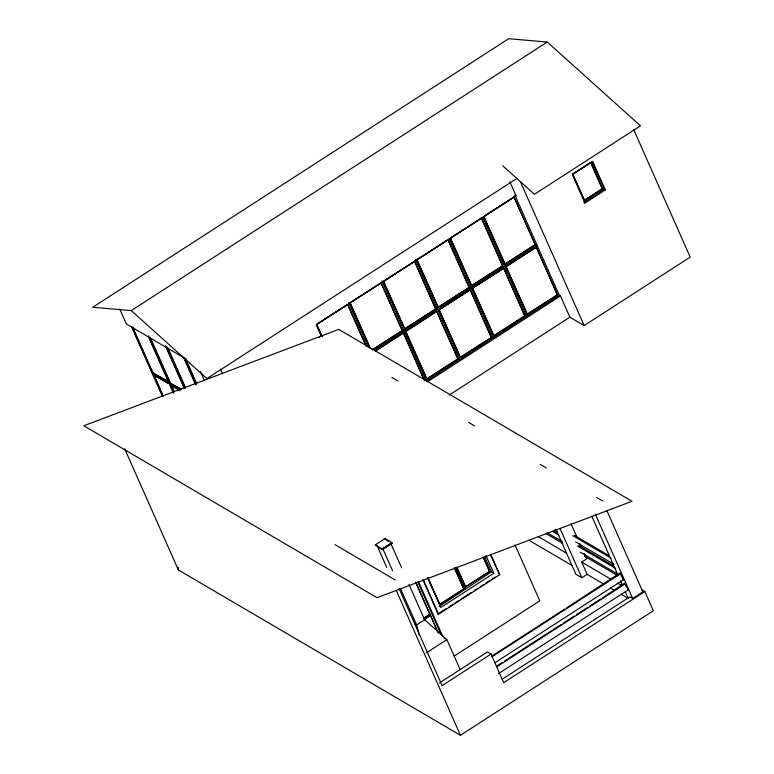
<?xml version="1.0" encoding="UTF-8"?>
<svg xmlns="http://www.w3.org/2000/svg" width="774" height="774" viewBox="0 0 774 774"><rect width="100%" height="100%" fill="white"/><g stroke="black" fill="none" stroke-linecap="round" stroke-linejoin="round"><path stroke-width="1.16" d="M641.714 589.72L644.829 591.539L653.343 610.754L460.453 735.3L178.368 569.964L178.407 567.545M547.237 42.038L508.692 38.7L92.725 307.278L131.27 310.606L547.237 42.038L640.466 125.833L534.437 194.293L502.8 165.859M152.41 372.691L168.916 381.853L152.41 372.691L132.267 327.228M163.091 396.791L153.9 374.877L163.014 395.437M149.788 337.503L169.932 382.956L181.406 389.177M153.494 375.138L169.999 384.31M173.898 391.905L171.431 385.152L178.475 389.274M516.839 178.475L206.91 378.592L131.27 310.606M321.849 336.303L316.576 324.393L347.565 304.385L366.508 346.733M370.156 348.261L350.012 302.808L381.002 282.791L402.345 330.556L372.352 349.925M383.449 281.214L414.68 261.341L435.791 308.961L404.792 328.979L383.449 281.214L404.792 328.979M416.896 259.619L448.127 239.747L469.228 287.377L438.239 307.384L416.896 259.619L438.239 307.384M450.333 238.034L481.563 218.162L502.665 265.782L471.676 285.79L450.333 238.034L471.676 285.79M513.955 196.954L483.769 216.439L505.112 264.205L535.289 244.719L513.955 196.954L535.289 244.719M509.892 181.861L516.064 195.774L316.237 324.799L321.21 336.013L322.4 336.709M316.576 324.393L347.807 304.521M350.012 302.808L381.243 282.936M383.691 281.349L414.68 261.341M417.128 259.764L448.127 239.747M450.574 238.169L481.563 218.162M484.011 216.575L514.188 197.089M319.352 337.203L321.21 336.013M573.611 173.424L589.565 163.13M572.857 174.208L590.804 162.617L602.395 188.788L584.447 200.369L572.615 174.073L584.447 200.369M584.215 200.234L602.395 188.788M605.355 189.92L604.165 189.224L583.77 202.391L584.96 203.088L605.355 189.92L592.671 161.302L572.286 174.469L584.96 203.088M372.12 349.78L402.345 330.556M404.56 328.834L435.791 308.961M437.997 307.249L469.228 287.377M471.434 285.654L502.665 265.782M484.253 217.523L504.88 264.06L535.057 244.574M374.732 349.964L537.059 245.155M375.206 350.941L402.199 333.517M436.633 311.274L405.644 331.291L426.987 379.057L457.976 359.039L436.633 311.274L457.976 359.039M439.081 309.697L470.311 289.824L491.422 337.454L460.424 357.462L439.081 309.697L460.424 357.462M472.527 288.102L503.758 268.239L524.859 315.86L493.87 335.868L472.527 288.102L493.87 335.868M505.964 266.517L536.382 247.167L557.483 294.797L527.307 314.283L505.964 266.517L527.307 314.283M375.438 351.086L403.438 333.014L424.539 380.634M405.886 331.427L436.875 311.419M439.322 309.842L470.311 289.824M472.759 288.247L503.758 268.239M506.206 266.653L536.382 247.167M406.127 332.375L426.745 378.912L457.744 358.904M460.191 357.327L491.422 337.454M493.628 335.732L524.859 315.86M527.065 314.138L557.483 294.797M633.732 129.693L690.195 257.113L584.167 325.573L569.867 317.185L560.444 295.929L559.254 295.233L426.31 381.069L381.921 280.914M427.567 381.727L560.444 295.929M449.288 395.04L569.867 317.185M375.332 544.819L385.007 538.578L391.847 542.593L392.215 543.406L382.54 549.646L375.332 544.819L382.54 549.646M375.7 545.641L376.512 545.109M382.182 548.834L391.847 542.593M389.912 544.306L382.878 548.843L392.65 570.902M465.368 586.818L489.661 571.425L465.609 586.963L457.095 568.155M439.574 604.359L463.878 588.956L439.816 604.494L427.896 578.004M427.587 577.656L440.803 607.493L493.822 573.263L491.432 571.86L439.129 606.516M423.678 618.039L429.976 614.266L423.91 618.184M424.22 619.268L429.27 615.998M424.452 619.403L430.528 615.485L438.316 633.074M460.066 669.384L446.869 639.605L424.636 619.751L416.606 624.937L414.641 623.786M423.088 580.142L438.055 613.937L446.085 608.751M449.094 606.806L453.1 604.223M455.102 602.927L459.117 600.334M461.12 599.037L471.153 592.565M474.162 590.62L477.171 588.685M480.18 586.74L483.189 584.796M486.198 582.851L490.203 580.268M492.206 578.971L495.215 577.027M438.055 613.937L438.539 614.208L499.704 574.714L491.016 555.093M426.387 652.83L446.869 639.605L443.889 637.863M603.585 583.983L587.156 574.356L581.719 562.088L586.615 558.925L584.186 553.449M454.115 656.139L539.778 600.837L515.049 545.041M555.935 529.252L575.895 574.279L581.855 577.772L587.156 574.356M439.526 682.891L487.465 651.931L491.045 654.03L503.729 682.649L644.829 591.539M491.045 654.03L442.109 685.629L399.2 588.801M491.722 656.207L564.672 609.109M566.694 607.803L620.342 572.77L623.457 579.794M492.322 656.555L620.99 573.476M495.041 662.689L623.709 579.61M497.266 665.775L502.326 662.505M504.358 661.189L561.092 624.56M563.124 623.254L574.26 616.056M576.291 614.75L587.437 607.551M589.459 606.245L600.605 599.047M602.636 597.741L624.87 582.996L628.285 590.185L627.637 589.478M496.85 666.772L625.518 583.702M498.553 673.564L628.236 589.827M502.171 679.243L629.833 596.822L632.697 598.495L642.884 591.916L606.942 510.792M590.804 162.617L602.153 188.643M516.064 195.774L514.865 195.077L559.254 295.233M403.438 333.014L423.823 379.415M391.896 377.441L397.855 380.934M468.541 422.372L474.501 425.864M540.329 464.448L546.299 467.941M596.609 497.43L602.569 500.923M574.318 535.327L609.225 555.78M572.905 535.753L611.189 558.189M554.929 529.755L556.999 530.964M575.624 541.887L613.908 564.323M553.342 530.596L557.454 533.005M578.846 545.544L613.753 566.007M552.597 531.409L558.809 535.057M577.433 545.97L615.717 568.416M547.034 532.696L562.563 541.79M580.152 552.104L618.436 574.54M546.357 533.828L562.94 543.551M584.709 556.303L617.875 575.75M537.698 536.285L566.5 553.168M581.719 562.088L611.499 579.542M617.662 583.151L621.764 585.56M528.729 540.107L571.938 565.436M610.773 588.192L613.85 590.001M621.038 594.209L628.227 598.428M186.505 359.271L126.375 324.025L119.747 309.068M499.704 574.714L491.016 555.906M169.932 382.956L181 389.448M152.236 373.494L180.071 389.806M156.919 376.648L167.987 383.13M171.025 385.413L180.071 390.715M386.274 539.923L389.003 541.529M392.215 543.406L390.918 543.658L401.667 567.913M334.968 544.635L395.301 579.997M430.528 615.485L437.107 630.742M623.176 579.397L620.39 573.128M591.965 161.708L604.165 189.224M520.409 181.677L584.167 325.573M536.14 247.032L557.241 294.652M482.724 217.233L526.63 316.295M481.322 218.016L502.432 265.646M503.516 268.094L524.617 315.724M595.283 514.091L632.697 598.495M624.918 583.344L626.282 586.411M591.762 516.094L618.049 575.411M620.487 580.906L622.431 585.299M625.353 591.887L628.275 598.476M449.288 238.818L493.183 337.89M447.885 239.611L468.986 287.231M470.079 289.689L491.18 337.309M571.067 523.853L576.901 537.001M579.813 543.58L581.758 547.963M559.95 528.352L581.855 577.772M415.367 259.329L459.746 359.475M414.448 261.206L435.549 308.826M381.002 282.791L402.112 330.421M485.985 555.587L493.822 573.263M484.582 556.4L491.432 571.86M483.344 557.154L489.661 571.425M483.102 557.009L489.429 571.289M350.254 302.944L370.398 348.406M348.484 302.508L368.26 347.139M347.565 304.385L365.309 344.43M456.844 567.197L465.609 586.963M455.847 567.303L465.638 589.401M456.109 569.093L459.05 575.721M460.027 577.926L461.991 582.348M463.452 585.666L464.439 587.872M454.628 568.097L463.878 588.956M454.396 567.961L463.636 588.821M316.808 324.538L322.09 336.438M428.138 578.149L439.816 604.494M423.078 579.329L438.539 614.208M418.444 581.506L442.825 636.538M417.737 581.903L441.151 634.738M415.851 582.387L429.976 614.266M415.619 582.241L429.744 614.121M409.001 584.457L424.636 619.751M385.007 538.578L385.365 539.391M400.477 588.55L416.606 624.937L419.421 635.435M377.48 546.492L386.758 567.448M396.356 590.668L460.453 735.3M220.455 369.053L222.38 373.378M200.34 371.452L204.249 380.266M186.205 359.949L196.76 383.759M184.841 358.043L196.354 384.02M184.067 357.501L196.132 384.717M183.409 357.201L195.406 384.262M167.726 347.507L185.47 387.551M166.836 346.684L185.063 387.822M166.294 346.665L184.88 388.596M165.404 345.852L184.115 388.064M150.678 338.315L170.348 382.695M171.431 385.152L174.305 391.644M148.54 335.868L173.628 392.476M148.356 336.661L168.509 382.124M169.593 384.572L173.424 393.231M132.673 326.967L152.817 372.42M131.493 326.686L162.366 396.356M124.711 448.872L178.368 569.964M338.722 329.385L83.805 425.787L377.083 597.692L632.01 501.291L338.722 329.385"/></g></svg>
